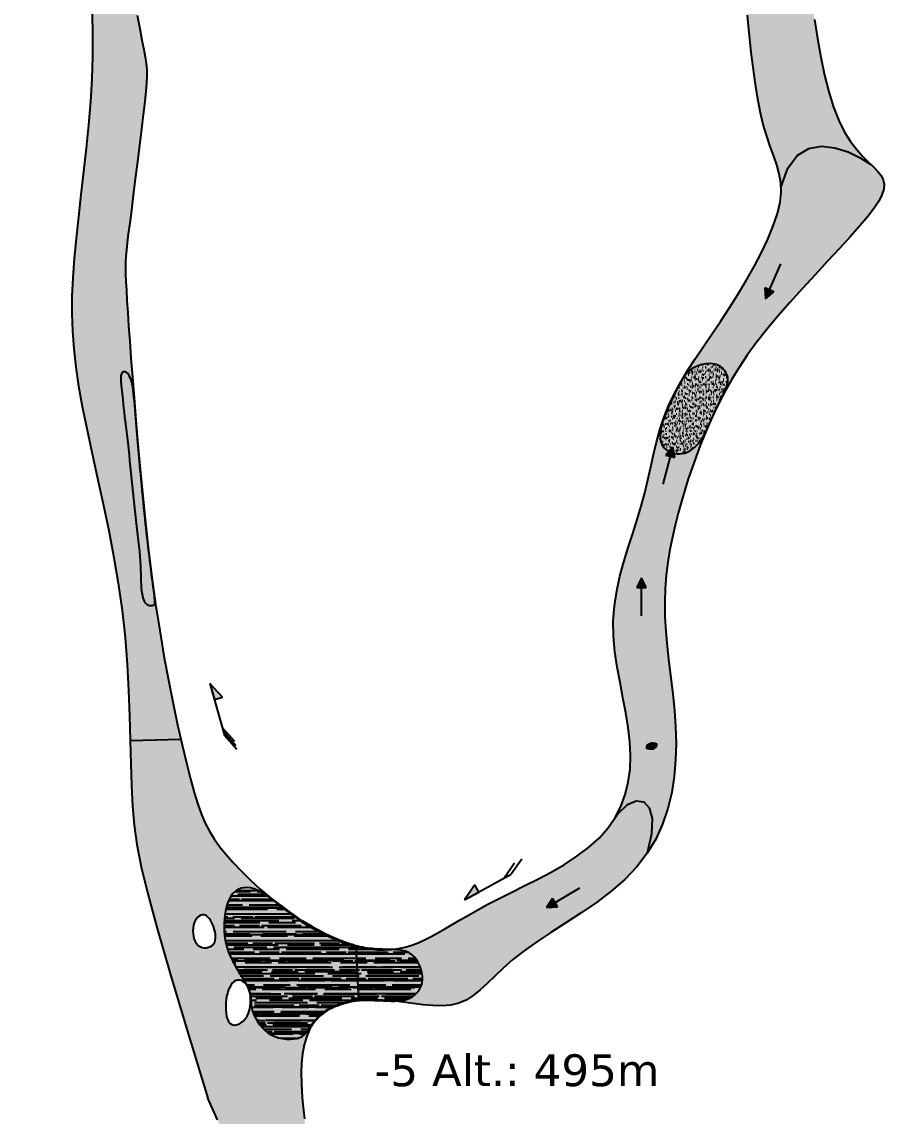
# Model space of a CAD drawing. Header units: metres. Extents: x -231 to 574, y -201 to 398.
# Drawn here: x 487.16 to 519.66, y 219.38 to 260.62 of the extents above; entities that cross this region are included whole.
import ezdxf

# ---------------------------------------------------------------- set-up
doc = ezdxf.new("R2010")
doc.units = ezdxf.units.M
doc.header["$MEASUREMENT"] = 0
for name, color, linetype in [('Blocs - Actifs', 170, 'Continuous'), ('Blocs - Argiles', 32, 'Continuous'), ("Blocs - Courant d'air", 204, 'Continuous'), ('Blocs - Pentes', 36, 'Continuous'), ('Blocs - Sables', 42, 'Continuous'), ('Topo Dessin - Actifs', 170, 'Continuous'), ('Topo Dessin - Entrées', 224, 'Continuous'), ('Topo Dessin - Fond', 254, 'Continuous'), ('Topo Dessin - Galeries', 10, 'Continuous'), ('Topo Dessin - Puits', 36, 'Continuous'), ('Topo Dessin - Spéléothèmes', 26, 'Continuous')]:
    doc.layers.add(name, color=color, linetype=linetype)
doc.linetypes.add('RESSAUT_1-', pattern='A,0.5,[137,SpeleoPuits.shx,S=1,R=0,X=0,Y=0],0.5', length=1)

# ---------------------------------------------------------------- blocks, each defined once
blk = doc.blocks.new('Pente 000')
at = {"layer": 'Blocs - Pentes'}
h = blk.add_hatch(color=256, dxfattribs=at)
h.dxf.hatch_style = 1
h.paths.add_polyline_path([(1.25, -0.6), (2.44, -0.01), (1.25, 0.59)])
for p, q in [((1.25, -0.01), (1.25, 0.59)), ((1.25, 0.59), (1.25, -0.6)), ((2.44, -0.01), (1.25, 0.59)), ((-2.28, -0.01), (1.25, -0.01)), ((1.25, -0.6), (2.44, -0.01))]:
    blk.add_line(p, q, dxfattribs=at)
blk = doc.blocks.new('block 516')
at = {"layer": 'Topo Dessin - Spéléothèmes'}
h = blk.add_hatch(color=255, dxfattribs=at)
h.dxf.hatch_style = 2
edge = h.paths.add_edge_path()
edge.add_spline(control_points=[(8, 26.8), (0, 26.8), (-10.7, 21.4), (-18.7, 18.7), (-26.7, 16.1), (-34.8, 13.4), (-37.4, 2.7), (-40.1, -8), (-42.8, -18.7), (-42.8, -18.7), (-42.8, -18.7), (-40.1, -24.1), (-32.1, -26.7), (-24.1, -29.4), (-8, -29.4), (-8, -29.4), (-8, -29.4), (13.4, -29.4), (13.4, -29.4), (13.4, -29.4), (32.1, -16), (32.1, -16), (32.1, -16), (37.4, -10.7), (40.1, -2.7), (42.8, 5.4), (45.5, 13.4), (45.5, 13.4), (45.5, 13.4), (40.1, 24.1), (29.4, 24.1), (18.7, 24.1), (8, 26.8), (8, 26.8)], knot_values=[0, 0, 0, 0, 1, 1, 1, 2, 2, 2, 3, 3, 3, 4, 4, 4, 5, 5, 5, 6, 6, 6, 7, 7, 7, 8, 8, 8, 9, 9, 9, 10, 10, 10, 11, 11, 11, 11], degree=3, periodic=0)
at = {"layer": 'Topo Dessin - Spéléothèmes', "lineweight": 5}
for points in [[(-37.4, 2.7), (0, 0), (24.1, 16.1), (45.5, 13.4)], [(0, 0), (13.4, -29.4)]]:
    blk.add_lwpolyline(points, dxfattribs=at)
at = {"layer": 'Topo Dessin - Spéléothèmes', "lineweight": 9}
blk.add_open_spline([(8, 26.8), (0, 26.8), (-10.7, 21.4), (-18.7, 18.7), (-26.7, 16.1), (-34.8, 13.4), (-37.4, 2.7), (-40.1, -8), (-42.8, -18.7), (-42.8, -18.7), (-42.8, -18.7), (-40.1, -24.1), (-32.1, -26.7), (-24.1, -29.4), (-8, -29.4), (-8, -29.4), (-8, -29.4), (13.4, -29.4), (13.4, -29.4), (13.4, -29.4), (32.1, -16), (32.1, -16), (32.1, -16), (37.4, -10.7), (40.1, -2.7), (42.8, 5.4), (45.5, 13.4), (45.5, 13.4), (45.5, 13.4), (40.1, 24.1), (29.4, 24.1), (18.7, 24.1), (8, 26.8), (8, 26.8)], degree=3, knots=[0, 0, 0, 0, 1, 1, 1, 2, 2, 2, 3, 3, 3, 4, 4, 4, 5, 5, 5, 6, 6, 6, 7, 7, 7, 8, 8, 8, 9, 9, 9, 10, 10, 10, 11, 11, 11, 11], dxfattribs=at)
blk = doc.blocks.new('CA 002')
at = {"layer": "Blocs - Courant d'air"}
h = blk.add_hatch(color=256, dxfattribs=at)
h.dxf.hatch_style = 1
h.paths.add_polyline_path([(1, 0.5), (0, 0), (1, 0)])
for p, q in [((1, 0.5), (0, 0)), ((0, 0), (3.25, 0)), ((0, 0), (1, 0)), ((1, 0), (1, 0.5)), ((3.75, 0.5), (2.75, 0)), ((4.25, 0.5), (3.25, 0))]:
    blk.add_line(p, q, dxfattribs=at)
blk = doc.blocks.new('CA 003')
at = {"layer": "Blocs - Courant d'air"}
h = blk.add_hatch(color=256, dxfattribs=at)
h.dxf.hatch_style = 1
h.paths.add_polyline_path([(1, 0.5), (0, 0), (1, 0)])
for p, q in [((1, 0.5), (0, 0)), ((0, 0), (3.25, 0)), ((0, 0), (1, 0)), ((1, 0), (1, 0.5)), ((3.75, 0.5), (2.75, 0)), ((3, 0), (4, 0.5)), ((4.25, 0.5), (3.25, 0))]:
    blk.add_line(p, q, dxfattribs=at)

msp = doc.modelspace()

# ---------------------------------------------------------------- hatches: boundary and pattern name
at = {"layer": 'Blocs - Argiles'}
h = msp.add_hatch(dxfattribs=at)
h.set_pattern_fill('AR-RROOF', color=256, scale=0.25)
h.paths.add_polyline_path([(499.748, 225.784), (499.58, 225.827), (499.23, 225.941), (498.868, 226.085), (498.495, 226.26), (498.112, 226.467), (497.72, 226.707), (497.323, 226.981), (496.924, 227.282), (496.531, 227.603), (496.496, 227.634), (496.493, 227.636), (496.338, 227.736), (496.189, 227.823), (496.045, 227.894), (495.909, 227.945), (495.78, 227.977), (495.659, 227.992), (495.546, 227.989), (495.441, 227.97), (495.344, 227.936), (495.256, 227.888), (495.177, 227.828), (495.106, 227.754), (495.044, 227.67), (494.989, 227.574), (494.942, 227.469), (494.901, 227.354), (494.868, 227.23), (494.84, 227.099), (494.817, 226.959), (494.8, 226.813), (494.789, 226.661), (494.784, 226.505), (494.788, 226.344), (494.801, 226.181), (494.823, 226.015), (494.857, 225.848), (494.903, 225.682), (494.961, 225.516), (495.029, 225.352), (495.104, 225.192), (495.183, 225.037), (495.264, 224.889), (495.344, 224.749), (495.419, 224.618), (495.487, 224.498), (495.519, 224.438), (495.565, 224.401), (495.625, 224.333), (495.677, 224.248), (495.721, 224.149), (495.753, 224.035), (495.775, 223.911), (495.785, 223.78), (495.783, 223.645), (495.775, 223.577), (495.784, 223.528), (495.802, 223.45), (495.829, 223.365), (495.865, 223.271), (495.912, 223.167), (495.97, 223.057), (496.04, 222.943), (496.122, 222.829), (496.215, 222.719), (496.319, 222.615), (496.434, 222.522), (496.56, 222.442), (496.697, 222.379), (496.841, 222.332), (496.988, 222.3), (497.135, 222.283), (497.277, 222.279), (497.411, 222.289), (497.534, 222.31), (497.64, 222.343), (497.728, 222.386), (497.8, 222.439), (497.861, 222.501), (497.916, 222.57), (497.967, 222.647), (498.019, 222.73), (498.077, 222.819), (498.145, 222.912), (498.226, 223.009), (498.32, 223.108), (498.428, 223.206), (498.548, 223.302), (498.68, 223.392), (498.825, 223.475), (498.98, 223.548), (499.147, 223.61), (499.325, 223.658), (499.51, 223.694), (499.7, 223.719), (499.851, 223.732)])
h.paths.add_polyline_path([(502.261, 224.653), (502.244, 224.775), (502.216, 224.896), (502.177, 225.013), (502.13, 225.123), (502.076, 225.224), (502.017, 225.313), (501.953, 225.388), (501.888, 225.45), (501.82, 225.5), (501.752, 225.54), (501.684, 225.571), (501.617, 225.594), (501.552, 225.612), (501.491, 225.625), (501.433, 225.635), (501.378, 225.643), (501.324, 225.649), (501.269, 225.652), (501.212, 225.655), (501.152, 225.657), (501.121, 225.658), (501.101, 225.655), (500.829, 225.64), (500.542, 225.649), (500.238, 225.682), (499.917, 225.741), (499.748, 225.784), (499.851, 223.732), (499.893, 223.735), (499.968, 223.738), (499.992, 223.741), (500.369, 223.76), (500.755, 223.752), (501.144, 223.721), (501.19, 223.715), (501.218, 223.715), (501.343, 223.719), (501.461, 223.73), (501.573, 223.751), (501.68, 223.782), (501.783, 223.825), (501.88, 223.879), (501.969, 223.945), (502.05, 224.021), (502.12, 224.107), (502.178, 224.202), (502.222, 224.305), (502.251, 224.415), (502.263, 224.532)])
at = {"layer": 'Blocs - Sables'}
h = msp.add_hatch(dxfattribs=at)
h.set_pattern_fill('AR-SAND', color=256, scale=0.1)
h.set_pattern_definition([(37.5, (0, 0), (-0.006299336, 0.192682377), [0, -0.152, 0, -0.17, 0, -0.1625]), (7.5, (0, 0), (0.17697767, 0.28221461), [0, -0.082, 0, -0.137, 0, -0.0525]), (327.5, (-0.123, 0), (0.311414186, 0.000565905), [0, -0.05, 0, -0.18, 0, -0.235]), (317.5, (-0.123, 0), (0.30061266, 0.08776756), [0, -0.025, 0, -0.118, 0, -0.135])])
h.paths.add_polyline_path([(513.757, 247.267), (513.734, 247.335), (513.701, 247.401), (513.66, 247.465), (513.611, 247.525), (513.555, 247.579), (513.492, 247.628), (513.425, 247.669), (513.353, 247.701), (513.277, 247.723), (513.199, 247.736), (513.119, 247.741), (513.038, 247.739), (512.958, 247.731), (512.879, 247.718), (512.802, 247.702), (512.729, 247.682), (512.66, 247.66), (512.595, 247.637), (512.535, 247.611), (512.477, 247.583), (512.424, 247.552), (512.373, 247.518), (512.326, 247.482), (512.281, 247.442), (512.239, 247.398), (512.199, 247.352), (512.161, 247.303), (512.125, 247.252), (512.09, 247.199), (512.056, 247.145), (512.024, 247.09), (511.992, 247.035), (511.96, 246.979), (511.929, 246.923), (511.897, 246.865), (511.864, 246.804), (511.831, 246.74), (511.796, 246.671), (511.76, 246.597), (511.722, 246.517), (511.682, 246.43), (511.64, 246.338), (511.598, 246.243), (511.555, 246.145), (511.551, 246.136, -0.036051), (511.554, 246.107, -0.240869), (511.471, 245.945), (511.435, 245.859), (511.4, 245.772), (511.369, 245.691), (511.341, 245.616), (511.316, 245.545), (511.295, 245.477), (511.276, 245.41), (511.26, 245.345), (511.247, 245.278), (511.235, 245.209), (511.227, 245.138), (511.221, 245.063), (511.22, 244.988), (511.225, 244.912), (511.237, 244.837), (511.257, 244.763), (511.286, 244.692), (511.327, 244.625), (511.379, 244.562), (511.441, 244.505), (511.513, 244.454), (511.556, 244.431), (511.697, 244.593), (511.748, 244.358), (511.767, 244.353), (511.861, 244.339), (511.956, 244.338), (512.052, 244.349), (512.147, 244.372), (512.242, 244.407), (512.335, 244.454), (512.425, 244.512), (512.512, 244.58), (512.595, 244.658), (512.674, 244.746), (512.747, 244.843), (512.815, 244.947), (512.879, 245.056), (512.939, 245.168), (512.97, 245.232), (513.074, 245.474), (513.261, 245.887), (513.463, 246.304), (513.548, 246.466), (513.571, 246.513), (513.598, 246.571), (513.625, 246.628), (513.652, 246.686), (513.677, 246.746), (513.702, 246.807), (513.725, 246.869), (513.745, 246.934), (513.76, 246.999), (513.771, 247.065), (513.774, 247.132), (513.77, 247.199)])
at = {"layer": 'Topo Dessin - Actifs'}
h = msp.add_hatch(color=256, dxfattribs=at)
h.dxf.hatch_style = 1
h.paths.add_polyline_path([(491.936, 240.714), (491.821, 241.74), (491.716, 242.754), (491.621, 243.745), (491.536, 244.7), (491.459, 245.607), (491.401, 246.321), (491.387, 246.469), (491.373, 246.611), (491.356, 246.744), (491.338, 246.868), (491.317, 246.98), (491.293, 247.079), (491.266, 247.164), (491.237, 247.236), (491.206, 247.295), (491.173, 247.342), (491.14, 247.378), (491.107, 247.404), (491.075, 247.422), (491.045, 247.431), (491.017, 247.433), (490.991, 247.429), (490.968, 247.418), (490.948, 247.402), (490.93, 247.381), (490.916, 247.355), (490.904, 247.324), (490.895, 247.29), (490.89, 247.252), (490.887, 247.209), (490.887, 247.162), (490.889, 247.108), (490.894, 247.048), (490.9, 246.979), (490.908, 246.901), (490.917, 246.814), (490.928, 246.716), (490.94, 246.607), (490.952, 246.487), (490.966, 246.358), (490.982, 246.218), (490.998, 246.067), (491.016, 245.907), (491.036, 245.736), (491.057, 245.556), (491.079, 245.366), (491.102, 245.168), (491.126, 244.963), (491.151, 244.75), (491.175, 244.532), (491.2, 244.308), (491.224, 244.079), (491.248, 243.846), (491.271, 243.611), (491.294, 243.373), (491.317, 243.134), (491.341, 242.895), (491.365, 242.656), (491.39, 242.418), (491.415, 242.182), (491.442, 241.949), (491.47, 241.72), (491.497, 241.496), (491.523, 241.277), (491.548, 241.064), (491.571, 240.858), (491.591, 240.66), (491.607, 240.47), (491.619, 240.289), (491.628, 240.118), (491.635, 239.956), (491.64, 239.803), (491.645, 239.66), (491.65, 239.525), (491.655, 239.401), (491.663, 239.285), (491.674, 239.179), (491.688, 239.083), (491.704, 238.995), (491.724, 238.918), (491.746, 238.849), (491.771, 238.791), (491.8, 238.742), (491.831, 238.702), (491.865, 238.672), (491.901, 238.65), (491.939, 238.636), (491.976, 238.628), (492.012, 238.624), (492.047, 238.625), (492.078, 238.628), (492.106, 238.632), (492.129, 238.637), (492.147, 238.644), (492.161, 238.655), (492.171, 238.672), (492.176, 238.697), (492.178, 238.731), (492.177, 238.777), (492.173, 238.835), (492.165, 238.909), (492.156, 238.995), (492.144, 239.094), (492.13, 239.201), (492.117, 239.301), (492.064, 239.688)])
at = {"layer": 'Topo Dessin - Fond'}
h = msp.add_hatch(color=256, dxfattribs=at)
h.dxf.hatch_style = 1
h.paths.add_polyline_path([(491.67, 256.58), (491.736, 257.136), (491.791, 257.618), (491.832, 258.009), (491.859, 258.325), (491.871, 258.589), (491.867, 258.824), (491.847, 259.053), (491.811, 259.3), (491.758, 259.586), (491.689, 259.936), (491.603, 260.366), (491.505, 260.868), (491.4, 261.427), (491.294, 262.028), (491.192, 262.657), (491.099, 263.298), (491.021, 263.936), (490.962, 264.558), (490.927, 265.153), (490.91, 265.727), (490.907, 266.292), (490.911, 266.86), (490.916, 267.441), (490.916, 268.049), (490.905, 268.693), (490.877, 269.386), (490.827, 270.134), (490.76, 270.93), (490.678, 271.76), (490.589, 272.612), (490.495, 273.473), (490.403, 274.331), (490.316, 275.173), (490.24, 275.986), (490.179, 276.759), (490.133, 277.493), (490.102, 278.186), (490.084, 278.84), (490.08, 279.457), (490.088, 280.036), (490.108, 280.578), (490.14, 281.084), (490.186, 281.558), (490.258, 282.01), (490.372, 282.454), (490.545, 282.903), (490.792, 283.37), (491.128, 283.869), (491.57, 284.412), (491.871, 284.734), (490.704, 284.734), (491.202, 285.598), (491.129, 285.702), (491.031, 285.846), (490.93, 286), (490.827, 286.159), (490.723, 286.323), (490.618, 286.491), (490.512, 286.66), (490.401, 286.839), (490.283, 287.036), (490.154, 287.26), (490.009, 287.518), (489.846, 287.82), (489.659, 288.174), (489.447, 288.589), (488.351, 287.278), (487.647, 286.118), (487.273, 285.087), (487.162, 284.169), (487.251, 283.343), (487.476, 282.59), (487.773, 281.892), (488.077, 281.229), (488.336, 280.584), (488.545, 279.947), (488.711, 279.31), (488.841, 278.667), (488.943, 278.008), (489.022, 277.326), (489.087, 276.613), (489.144, 275.862), (489.198, 275.068), (489.251, 274.241), (489.301, 273.394), (489.347, 272.54), (489.39, 271.693), (489.427, 270.866), (489.459, 270.071), (489.484, 269.324), (489.501, 268.632), (489.514, 267.987), (489.524, 267.379), (489.533, 266.794), (489.543, 266.222), (489.558, 265.65), (489.578, 265.066), (489.607, 264.459), (489.645, 263.818), (489.689, 263.144), (489.734, 262.437), (489.775, 261.7), (489.807, 260.934), (489.825, 260.141), (489.824, 259.322), (489.8, 258.479), (489.75, 257.615), (489.677, 256.737), (489.588, 255.856), (489.49, 254.979), (489.389, 254.115), (489.29, 253.275), (489.202, 252.466), (489.129, 251.697), (489.077, 250.975), (489.048, 250.288), (489.044, 249.622), (489.066, 248.964), (489.115, 248.299), (489.192, 247.612), (489.299, 246.891), (489.437, 246.121), (489.605, 245.29), (489.797, 244.405), (490.003, 243.474), (490.215, 242.506), (490.423, 241.51), (490.62, 240.494), (490.795, 239.467), (490.94, 238.437), (491.05, 237.414), (491.127, 236.405), (491.181, 235.418), (491.217, 234.46), (491.243, 233.538), (493.15, 233.592), (493.031, 234.121), (492.859, 234.936), (492.687, 235.807), (492.518, 236.725), (492.356, 237.683), (492.204, 238.674), (492.064, 239.688), (491.936, 240.714), (491.821, 241.74), (491.716, 242.754), (491.621, 243.745), (491.536, 244.7), (491.459, 245.607), (491.39, 246.456), (491.329, 247.234), (491.274, 247.944), (491.227, 248.585), (491.186, 249.161), (491.151, 249.672), (491.123, 250.121), (491.101, 250.509), (491.084, 250.838), (491.074, 251.114), (491.07, 251.351), (491.073, 251.569), (491.084, 251.786), (491.104, 252.023), (491.134, 252.297), (491.174, 252.629), (491.226, 253.036), (491.289, 253.53), (491.361, 254.096), (491.438, 254.707), (491.517, 255.341), (491.596, 255.973)])
h.paths.add_polyline_path([(506.573, 225.949), (507.104, 226.297), (507.667, 226.658), (508.245, 227.035), (508.819, 227.432), (509.373, 227.852), (509.888, 228.299), (510.347, 228.776), (510.736, 229.285), (511.056, 229.823), (511.313, 230.387), (511.511, 230.971), (511.656, 231.571), (511.752, 232.184), (511.805, 232.804), (511.82, 233.427), (511.802, 234.05), (511.759, 234.67), (511.698, 235.284), (511.628, 235.892), (511.554, 236.489), (511.487, 237.075), (511.432, 237.647), (511.399, 238.202), (511.392, 238.74), (511.411, 239.261), (511.453, 239.766), (511.514, 240.257), (511.593, 240.735), (511.687, 241.201), (511.792, 241.656), (511.905, 242.102), (512.025, 242.54), (512.151, 242.971), (512.284, 243.397), (512.425, 243.817), (512.574, 244.234), (512.731, 244.649), (512.897, 245.061), (513.074, 245.474), (513.261, 245.887), (513.463, 246.304), (513.683, 246.726), (513.928, 247.157), (514.2, 247.598), (514.505, 248.054), (514.846, 248.525), (515.229, 249.016), (515.653, 249.525), (516.11, 250.047), (516.585, 250.573), (517.064, 251.092), (517.534, 251.597), (517.98, 252.077), (518.39, 252.524), (518.75, 252.929), (519.049, 253.285), (519.285, 253.595), (519.463, 253.866), (519.584, 254.103), (519.65, 254.313), (519.664, 254.501), (519.629, 254.673), (519.547, 254.836), (519.421, 254.995), (519.258, 255.161), (519.067, 255.344), (518.855, 255.556), (518.63, 255.807), (518.4, 256.107), (518.174, 256.467), (517.959, 256.899), (517.761, 257.408), (517.582, 257.985), (517.421, 258.617), (517.277, 259.29), (517.149, 259.991), (517.037, 260.705), (516.94, 261.419), (516.857, 262.121), (516.787, 262.797), (516.731, 263.448), (516.688, 264.074), (516.658, 264.675), (516.641, 265.253), (516.636, 265.808), (516.644, 266.342), (516.665, 266.856), (516.697, 267.348), (516.739, 267.818), (516.788, 268.263), (516.841, 268.68), (516.896, 269.066), (516.949, 269.419), (516.998, 269.736), (517.04, 270.014), (517.071, 270.258), (517.08, 270.506), (517.055, 270.804), (516.983, 271.198), (516.852, 271.733), (516.649, 272.455), (516.363, 273.41), (516.172, 274.064), (514.814, 274.064), (515.081, 274.527), (515.034, 274.527), (514.915, 274.531), (514.788, 274.538), (514.651, 274.548), (514.504, 274.56), (514.346, 274.575), (514.179, 274.592), (514.006, 274.611), (513.829, 274.632), (513.651, 274.656), (513.475, 274.681), (513.303, 274.709), (513.138, 274.738), (512.982, 274.769), (512.833, 274.802), (512.689, 274.837), (512.549, 274.875), (512.409, 274.916), (512.268, 274.96), (512.124, 275.008), (511.975, 275.059), (511.819, 275.115), (511.656, 275.177), (511.489, 275.246), (511.317, 275.324), (511.143, 275.412), (510.967, 275.512), (510.792, 275.626), (510.617, 275.754), (511.155, 273.862), (511.634, 272.279), (512.059, 270.963), (512.433, 269.87), (512.76, 268.957), (513.044, 268.181), (513.288, 267.499), (513.497, 266.868), (513.674, 266.253), (513.823, 265.653), (513.946, 265.076), (514.047, 264.529), (514.128, 264.021), (514.193, 263.559), (514.245, 263.151), (514.287, 262.804), (514.321, 262.521), (514.35, 262.289), (514.375, 262.088), (514.398, 261.898), (514.422, 261.701), (514.447, 261.478), (514.475, 261.209), (514.509, 260.876), (514.549, 260.465), (514.598, 259.988), (514.655, 259.464), (514.723, 258.911), (514.801, 258.345), (514.891, 257.785), (514.994, 257.249), (515.11, 256.756), (515.24, 256.316), (515.374, 255.924), (515.504, 255.565), (515.619, 255.227), (515.71, 254.897), (515.768, 254.561), (515.781, 254.207), (515.742, 253.821), (515.642, 253.393), (515.487, 252.929), (515.285, 252.437), (515.042, 251.924), (514.767, 251.398), (514.467, 250.868), (514.15, 250.342), (513.824, 249.827), (513.495, 249.33), (513.169, 248.85), (512.85, 248.383), (512.544, 247.927), (512.255, 247.479), (511.987, 247.035), (511.746, 246.592), (511.537, 246.148), (511.361, 245.699), (511.213, 245.245), (511.087, 244.785), (510.974, 244.319), (510.867, 243.845), (510.76, 243.363), (510.643, 242.872), (510.511, 242.372), (510.357, 241.862), (510.19, 241.342), (510.02, 240.813), (509.855, 240.275), (509.706, 239.729), (509.584, 239.174), (509.496, 238.611), (509.455, 238.041), (509.465, 237.464), (509.519, 236.883), (509.604, 236.301), (509.709, 235.721), (509.821, 235.146), (509.928, 234.579), (510.019, 234.023), (510.082, 233.482), (510.106, 232.958), (510.086, 232.452), (510.021, 231.965), (509.908, 231.499), (509.743, 231.053), (509.525, 230.63), (509.251, 230.23), (508.919, 229.854), (508.527, 229.502), (508.087, 229.174), (507.611, 228.867), (507.113, 228.579), (506.605, 228.309), (506.1, 228.054), (505.611, 227.813), (505.152, 227.584), (504.732, 227.365), (504.349, 227.157), (503.999, 226.959), (503.678, 226.773), (503.381, 226.599), (503.103, 226.436), (502.84, 226.286), (502.589, 226.149), (502.343, 226.025), (502.1, 225.916), (501.858, 225.823), (501.613, 225.748), (501.361, 225.691), (501.101, 225.655), (500.829, 225.64), (500.542, 225.649), (500.238, 225.682), (499.917, 225.741), (499.748, 225.784), (499.852, 223.723), (499.992, 223.741), (500.369, 223.76), (500.755, 223.752), (501.144, 223.721), (501.532, 223.674), (501.916, 223.623), (502.291, 223.576), (502.654, 223.544), (503.001, 223.536), (503.328, 223.562), (503.632, 223.632), (503.911, 223.754), (504.174, 223.923), (504.434, 224.135), (504.702, 224.382), (504.99, 224.659), (505.31, 224.96), (505.673, 225.279), (506.092, 225.611)])
h = msp.add_hatch(color=256, dxfattribs=at)
h.dxf.hatch_style = 1
h.paths.add_polyline_path([(497.74, 219.937), (497.713, 220.282), (497.696, 220.64), (497.691, 221.004), (497.705, 221.369), (497.74, 221.726), (497.803, 222.07), (497.897, 222.393), (498.028, 222.689), (498.2, 222.951), (498.415, 223.173), (498.671, 223.357), (498.962, 223.503), (499.283, 223.615), (499.628, 223.693), (499.852, 223.723), (499.748, 225.784), (499.58, 225.827), (499.23, 225.941), (498.868, 226.085), (498.495, 226.26), (498.112, 226.467), (497.72, 226.707), (497.323, 226.981), (496.924, 227.282), (496.531, 227.603), (496.149, 227.937), (495.784, 228.276), (495.442, 228.614), (495.128, 228.942), (494.85, 229.254), (494.611, 229.546), (494.406, 229.827), (494.228, 230.113), (494.071, 230.417), (493.928, 230.753), (493.792, 231.135), (493.657, 231.577), (493.515, 232.092), (493.362, 232.692), (493.2, 233.371), (493.15, 233.592), (491.243, 233.538), (491.266, 232.66), (491.294, 231.834), (491.333, 231.067), (491.393, 230.351), (491.494, 229.617), (491.657, 228.779), (491.904, 227.752), (492.258, 226.452), (492.739, 224.792), (493.37, 222.689), (494.174, 220.057), (494.542, 219.234), (495.633, 216.726), (495.721, 216.518), (496.274, 215.115), (496.694, 213.906), (496.994, 212.852), (497.187, 211.917), (497.284, 211.062), (497.297, 210.25), (497.24, 209.449), (497.133, 208.652), (496.998, 207.859), (496.858, 207.069), (496.734, 206.281), (496.648, 205.495), (496.624, 204.71), (496.682, 203.925), (496.838, 203.141), (497.08, 202.36), (497.388, 201.586), (497.744, 200.822), (498.129, 200.07), (498.523, 199.336), (498.908, 198.621), (499.263, 197.929), (499.576, 197.263), (499.849, 196.618), (500.092, 195.99), (500.313, 195.373), (500.52, 194.763), (500.723, 194.153), (500.93, 193.54), (501.15, 192.918), (501.387, 192.285), (501.639, 191.65), (501.897, 191.025), (502.154, 190.421), (502.402, 189.851), (502.634, 189.327), (502.842, 188.86), (503.019, 188.462), (503.16, 188.141), (503.267, 187.892), (503.346, 187.704), (503.402, 187.566), (503.44, 187.47), (503.465, 187.405), (503.862, 187.52), (503.847, 187.571), (503.791, 187.729), (503.713, 187.937), (503.607, 188.202), (503.473, 188.534), (503.307, 188.937), (503.115, 189.404), (502.907, 189.924), (502.688, 190.486), (502.468, 191.08), (502.254, 191.695), (502.053, 192.32), (501.874, 192.944), (501.72, 193.559), (501.584, 194.167), (501.455, 194.772), (501.321, 195.379), (501.171, 195.992), (500.994, 196.616), (500.779, 197.255), (500.514, 197.914), (500.193, 198.595), (499.834, 199.298), (499.46, 200.019), (499.092, 200.755), (498.754, 201.504), (498.468, 202.262), (498.256, 203.026), (498.142, 203.794), (498.139, 204.563), (498.231, 205.33), (498.391, 206.093), (498.594, 206.85), (498.814, 207.599), (499.026, 208.337), (499.203, 209.063), (499.32, 209.774), (499.359, 210.467), (499.326, 211.141), (499.237, 211.793), (499.107, 212.421), (498.95, 213.021), (498.782, 213.592), (498.616, 214.132), (498.467, 214.637), (498.347, 215.107), (498.255, 215.544), (498.185, 215.953), (498.133, 216.336), (498.094, 216.699), (498.063, 217.044), (498.036, 217.376), (498.007, 217.699), (497.973, 218.016), (497.934, 218.33), (497.893, 218.643), (497.851, 218.958), (497.811, 219.277), (497.773, 219.602)])
h.paths.add_polyline_path([(495.245, 222.819), (495.16, 222.813), (495.082, 222.83), (495.013, 222.872), (494.956, 222.939), (494.912, 223.028), (494.879, 223.135), (494.858, 223.255), (494.846, 223.385), (494.844, 223.521), (494.851, 223.657), (494.867, 223.791), (494.89, 223.919), (494.92, 224.038), (494.956, 224.148), (494.999, 224.245), (495.048, 224.33), (495.102, 224.401), (495.161, 224.455), (495.224, 224.492), (495.292, 224.509), (495.361, 224.509), (495.431, 224.49), (495.5, 224.454), (495.565, 224.401), (495.625, 224.333), (495.677, 224.248), (495.721, 224.149), (495.753, 224.035), (495.775, 223.911), (495.785, 223.78), (495.783, 223.645), (495.768, 223.511), (495.741, 223.379), (495.701, 223.255), (495.648, 223.142), (495.581, 223.043), (495.504, 222.96), (495.42, 222.893), (495.333, 222.846)], flags=16)
h.paths.add_polyline_path([(494.198, 225.742), (494.118, 225.726), (494.036, 225.723), (493.954, 225.737), (493.877, 225.766), (493.807, 225.814), (493.747, 225.879), (493.698, 225.96), (493.66, 226.052), (493.633, 226.153), (493.617, 226.259), (493.611, 226.366), (493.617, 226.471), (493.633, 226.57), (493.66, 226.661), (493.697, 226.743), (493.741, 226.813), (493.791, 226.872), (493.845, 226.918), (493.902, 226.95), (493.961, 226.967), (494.018, 226.969), (494.074, 226.954), (494.127, 226.925), (494.177, 226.882), (494.225, 226.827), (494.27, 226.762), (494.311, 226.689), (494.349, 226.61), (494.383, 226.525), (494.413, 226.437), (494.438, 226.347), (494.456, 226.257), (494.465, 226.169), (494.465, 226.085), (494.454, 226.005), (494.43, 225.933), (494.391, 225.869), (494.338, 225.815), (494.273, 225.772)], flags=16)

# ---------------------------------------------------------------- linework, layer by layer
at = {"layer": 'Blocs - Argiles'}
msp.add_lwpolyline([(500.272, 225.702), (500.178, 225.713), (500.087, 225.727), (499.996, 225.744), (499.904, 225.763), (499.811, 225.785), (499.715, 225.811), (499.615, 225.841), (499.509, 225.875), (499.397, 225.913), (499.279, 225.956), (499.155, 226.003), (499.027, 226.055), (498.895, 226.112), (498.759, 226.173), (498.621, 226.238), (498.48, 226.308), (498.338, 226.382), (498.195, 226.461), (498.05, 226.545), (497.903, 226.635), (497.754, 226.729), (497.603, 226.83), (497.449, 226.936), (497.292, 227.048), (497.133, 227.166), (496.972, 227.287), (496.811, 227.408), (496.651, 227.525), (496.493, 227.636), (496.338, 227.736), (496.189, 227.823), (496.045, 227.894), (495.909, 227.945), (495.78, 227.977), (495.659, 227.992), (495.546, 227.989), (495.441, 227.97), (495.344, 227.936), (495.256, 227.888), (495.177, 227.828), (495.106, 227.754), (495.044, 227.67), (494.989, 227.574), (494.942, 227.469), (494.901, 227.354), (494.868, 227.23), (494.84, 227.099), (494.817, 226.959), (494.8, 226.813), (494.789, 226.662), (494.785, 226.505), (494.789, 226.345), (494.802, 226.182), (494.826, 226.017), (494.861, 225.852), (494.908, 225.686), (494.968, 225.523), (495.039, 225.361), (495.117, 225.204), (495.2, 225.051), (495.285, 224.905), (495.368, 224.767), (495.447, 224.637), (495.52, 224.518), (495.582, 224.409), (495.636, 224.31), (495.68, 224.221), (495.717, 224.139), (495.745, 224.063), (495.767, 223.992), (495.783, 223.925), (495.793, 223.861), (495.798, 223.798), (495.8, 223.734), (495.801, 223.669), (495.804, 223.601), (495.811, 223.529), (495.824, 223.451), (495.844, 223.365), (495.876, 223.271), (495.919, 223.167), (495.975, 223.057), (496.043, 222.943), (496.123, 222.829), (496.215, 222.719), (496.319, 222.615), (496.434, 222.522), (496.56, 222.442), (496.697, 222.379), (496.841, 222.332), (496.988, 222.3), (497.135, 222.283), (497.277, 222.279), (497.411, 222.289), (497.534, 222.31), (497.64, 222.343), (497.728, 222.386), (497.8, 222.439), (497.861, 222.501), (497.916, 222.57), (497.967, 222.647), (498.019, 222.73), (498.077, 222.819), (498.145, 222.912), (498.226, 223.009), (498.32, 223.108), (498.428, 223.206), (498.548, 223.302), (498.68, 223.392), (498.825, 223.475), (498.98, 223.548), (499.147, 223.61), (499.325, 223.658), (499.51, 223.694), (499.7, 223.719), (499.893, 223.735), (500.085, 223.743), (500.273, 223.745), (500.456, 223.742), (500.63, 223.736), (500.792, 223.729), (500.944, 223.722), (501.086, 223.716), (501.218, 223.715), (501.343, 223.719), (501.461, 223.73), (501.573, 223.751), (501.68, 223.782), (501.783, 223.825), (501.88, 223.879), (501.969, 223.945), (502.05, 224.021), (502.12, 224.107), (502.178, 224.202), (502.222, 224.305), (502.251, 224.415), (502.263, 224.532), (502.261, 224.653), (502.244, 224.775), (502.216, 224.896), (502.177, 225.013), (502.13, 225.123), (502.076, 225.224), (502.017, 225.313), (501.953, 225.388), (501.888, 225.45), (501.82, 225.5), (501.752, 225.54), (501.684, 225.571), (501.617, 225.594), (501.552, 225.612), (501.491, 225.625), (501.433, 225.635), (501.378, 225.643), (501.324, 225.649), (501.269, 225.652), (501.212, 225.655), (501.152, 225.657), (501.087, 225.658), (501.015, 225.66), (500.936, 225.661), (500.849, 225.664), (500.758, 225.667), (500.663, 225.671), (500.565, 225.677), (500.467, 225.684), (500.368, 225.692)], close=True, dxfattribs=at)
at = {"layer": 'Blocs - Sables'}
msp.add_lwpolyline([(511.992, 247.035), (511.96, 246.979), (511.929, 246.923), (511.897, 246.865), (511.864, 246.804), (511.831, 246.74), (511.796, 246.671), (511.76, 246.597), (511.722, 246.517), (511.682, 246.43), (511.64, 246.338), (511.598, 246.243), (511.555, 246.145), (511.514, 246.048), (511.473, 245.952), (511.435, 245.859), (511.4, 245.772), (511.369, 245.691), (511.341, 245.616), (511.316, 245.545), (511.295, 245.477), (511.276, 245.41), (511.26, 245.345), (511.247, 245.278), (511.235, 245.209), (511.227, 245.138), (511.221, 245.063), (511.22, 244.988), (511.225, 244.912), (511.237, 244.837), (511.257, 244.763), (511.286, 244.692), (511.327, 244.625), (511.379, 244.562), (511.441, 244.505), (511.513, 244.454), (511.592, 244.412), (511.677, 244.377), (511.767, 244.353), (511.861, 244.339), (511.956, 244.338), (512.052, 244.349), (512.147, 244.372), (512.242, 244.407), (512.335, 244.454), (512.425, 244.512), (512.512, 244.58), (512.595, 244.658), (512.674, 244.746), (512.747, 244.843), (512.815, 244.947), (512.879, 245.056), (512.939, 245.168), (512.995, 245.282), (513.047, 245.395), (513.097, 245.506), (513.144, 245.612), (513.188, 245.713), (513.231, 245.807), (513.272, 245.896), (513.31, 245.979), (513.348, 246.058), (513.383, 246.133), (513.417, 246.203), (513.45, 246.27), (513.482, 246.334), (513.512, 246.395), (513.542, 246.455), (513.571, 246.513), (513.598, 246.571), (513.625, 246.628), (513.652, 246.686), (513.677, 246.746), (513.702, 246.807), (513.725, 246.869), (513.745, 246.934), (513.76, 246.999), (513.771, 247.065), (513.774, 247.132), (513.77, 247.199), (513.757, 247.267), (513.734, 247.335), (513.701, 247.401), (513.66, 247.465), (513.611, 247.525), (513.555, 247.579), (513.492, 247.628), (513.425, 247.669), (513.353, 247.701), (513.277, 247.723), (513.199, 247.736), (513.119, 247.741), (513.038, 247.739), (512.958, 247.731), (512.879, 247.718), (512.802, 247.702), (512.729, 247.682), (512.66, 247.66), (512.595, 247.637), (512.535, 247.611), (512.477, 247.583), (512.424, 247.552), (512.373, 247.518), (512.326, 247.482), (512.281, 247.442), (512.239, 247.398), (512.199, 247.352), (512.161, 247.303), (512.125, 247.252), (512.09, 247.199), (512.056, 247.145), (512.024, 247.09)], close=True, dxfattribs=at)
at = {"layer": 'Topo Dessin - Actifs'}
msp.add_lwpolyline([(492.066, 239.69), (492.049, 239.817), (492.033, 239.945), (492.017, 240.073), (492.001, 240.201), (491.985, 240.329), (491.969, 240.457), (491.954, 240.585), (491.938, 240.714), (491.923, 240.842), (491.908, 240.973), (491.893, 241.107), (491.877, 241.247), (491.861, 241.395), (491.844, 241.552), (491.826, 241.721), (491.807, 241.903), (491.786, 242.099), (491.765, 242.307), (491.743, 242.522), (491.721, 242.741), (491.7, 242.959), (491.679, 243.172), (491.659, 243.377), (491.64, 243.57), (491.623, 243.747), (491.608, 243.911), (491.593, 244.064), (491.58, 244.208), (491.568, 244.348), (491.555, 244.485), (491.543, 244.622), (491.531, 244.763), (491.519, 244.908), (491.506, 245.059), (491.493, 245.213), (491.48, 245.371), (491.467, 245.53), (491.453, 245.691), (491.44, 245.851), (491.427, 246.01), (491.414, 246.167), (491.401, 246.321), (491.387, 246.469), (491.373, 246.611), (491.356, 246.744), (491.338, 246.868), (491.317, 246.98), (491.293, 247.079), (491.266, 247.164), (491.237, 247.236), (491.206, 247.295), (491.173, 247.342), (491.14, 247.378), (491.107, 247.404), (491.075, 247.422), (491.045, 247.431), (491.017, 247.433), (490.991, 247.429), (490.968, 247.418), (490.948, 247.402), (490.93, 247.381), (490.916, 247.355), (490.904, 247.324), (490.895, 247.29), (490.89, 247.252), (490.887, 247.209), (490.887, 247.162), (490.889, 247.108), (490.894, 247.048), (490.9, 246.979), (490.908, 246.901), (490.917, 246.814), (490.928, 246.716), (490.94, 246.607), (490.952, 246.487), (490.966, 246.358), (490.982, 246.218), (490.998, 246.067), (491.016, 245.907), (491.036, 245.736), (491.057, 245.556), (491.079, 245.366), (491.102, 245.168), (491.126, 244.963), (491.151, 244.75), (491.175, 244.532), (491.2, 244.308), (491.224, 244.079), (491.248, 243.846), (491.271, 243.611), (491.294, 243.373), (491.317, 243.134), (491.341, 242.895), (491.365, 242.656), (491.39, 242.418), (491.415, 242.182), (491.442, 241.949), (491.47, 241.72), (491.497, 241.496), (491.523, 241.277), (491.548, 241.064), (491.571, 240.858), (491.591, 240.66), (491.607, 240.47), (491.619, 240.289), (491.628, 240.118), (491.635, 239.956), (491.64, 239.803), (491.645, 239.66), (491.65, 239.525), (491.655, 239.401), (491.663, 239.285), (491.674, 239.179), (491.688, 239.083), (491.704, 238.995), (491.724, 238.918), (491.746, 238.849), (491.771, 238.791), (491.8, 238.742), (491.831, 238.702), (491.865, 238.672), (491.901, 238.65), (491.939, 238.636), (491.976, 238.628), (492.012, 238.624), (492.047, 238.625), (492.078, 238.628), (492.106, 238.632), (492.129, 238.637), (492.147, 238.644), (492.161, 238.655), (492.171, 238.672), (492.176, 238.697), (492.178, 238.731), (492.177, 238.777), (492.173, 238.835), (492.165, 238.909), (492.156, 238.995), (492.144, 239.094), (492.13, 239.201), (492.115, 239.316), (492.099, 239.438), (492.083, 239.563)], close=True, dxfattribs=at)
at = {"layer": 'Topo Dessin - Fond'}
for p, q in [((491.243, 233.538), (493.15, 233.592)), ((499.748, 225.784), (499.851, 223.734))]:
    msp.add_line(p, q, dxfattribs=at)
at = {"layer": 'Topo Dessin - Galeries'}
for points in [[(489.807, 260.934), (489.825, 260.141), (489.824, 259.322), (489.8, 258.479), (489.75, 257.615), (489.677, 256.737), (489.588, 255.856), (489.49, 254.979), (489.389, 254.115), (489.29, 253.275), (489.202, 252.466), (489.129, 251.697), (489.077, 250.975), (489.048, 250.288), (489.044, 249.622), (489.066, 248.964), (489.115, 248.299), (489.192, 247.612), (489.299, 246.891), (489.437, 246.121), (489.605, 245.29), (489.797, 244.405), (490.003, 243.474), (490.215, 242.506), (490.423, 241.51), (490.62, 240.494), (490.795, 239.467), (490.94, 238.437), (491.05, 237.414), (491.127, 236.405), (491.181, 235.418), (491.217, 234.46), (491.243, 233.538), (491.266, 232.66), (491.294, 231.834), (491.333, 231.067), (491.393, 230.351), (491.494, 229.617), (491.657, 228.779), (491.904, 227.752), (492.258, 226.452), (492.739, 224.792), (493.37, 222.689), (494.174, 220.057)], [(491.505, 260.868), (491.603, 260.366), (491.689, 259.936), (491.758, 259.586), (491.811, 259.3), (491.847, 259.053), (491.867, 258.824), (491.871, 258.589), (491.859, 258.325), (491.832, 258.009), (491.791, 257.618), (491.736, 257.136), (491.67, 256.58), (491.596, 255.973), (491.517, 255.341), (491.438, 254.707), (491.361, 254.096), (491.289, 253.53), (491.226, 253.036), (491.174, 252.629), (491.134, 252.297), (491.104, 252.023), (491.084, 251.786), (491.073, 251.569), (491.07, 251.351), (491.074, 251.114), (491.084, 250.838), (491.101, 250.509), (491.123, 250.121), (491.151, 249.672), (491.186, 249.161), (491.227, 248.585), (491.274, 247.944), (491.329, 247.234), (491.39, 246.456), (491.459, 245.607), (491.536, 244.7), (491.621, 243.745), (491.716, 242.754), (491.821, 241.74), (491.936, 240.714), (492.064, 239.688), (492.204, 238.674), (492.356, 237.683), (492.518, 236.725), (492.687, 235.807), (492.859, 234.936), (493.031, 234.121), (493.2, 233.371), (493.362, 232.692), (493.515, 232.092), (493.657, 231.577), (493.792, 231.135), (493.928, 230.753), (494.071, 230.417), (494.228, 230.113), (494.406, 229.827), (494.611, 229.546), (494.85, 229.254), (495.128, 228.942), (495.442, 228.614), (495.784, 228.276), (496.149, 227.937), (496.531, 227.603), (496.924, 227.282), (497.323, 226.981), (497.72, 226.707), (498.112, 226.467), (498.495, 226.26), (498.868, 226.085), (499.23, 225.941), (499.58, 225.827), (499.917, 225.741), (500.238, 225.682), (500.542, 225.649), (500.829, 225.64), (501.101, 225.655), (501.361, 225.691), (501.613, 225.748), (501.858, 225.823), (502.1, 225.916), (502.343, 226.025), (502.589, 226.149), (502.84, 226.286), (503.103, 226.436), (503.381, 226.599), (503.678, 226.773), (503.999, 226.959), (504.349, 227.157), (504.732, 227.365), (505.152, 227.584), (505.611, 227.813), (506.1, 228.054), (506.605, 228.309), (507.113, 228.579), (507.611, 228.867), (508.087, 229.174), (508.527, 229.502), (508.919, 229.854), (509.251, 230.23), (509.525, 230.63), (509.743, 231.053), (509.908, 231.499), (510.021, 231.965), (510.086, 232.452), (510.106, 232.958), (510.082, 233.482), (510.019, 234.023), (509.928, 234.579), (509.821, 235.146), (509.709, 235.721), (509.604, 236.301), (509.519, 236.883), (509.465, 237.464), (509.455, 238.041), (509.496, 238.611), (509.584, 239.174), (509.706, 239.729), (509.855, 240.275), (510.02, 240.813), (510.19, 241.342), (510.357, 241.862), (510.511, 242.372), (510.643, 242.872), (510.76, 243.363), (510.867, 243.845), (510.974, 244.319), (511.087, 244.785), (511.213, 245.245), (511.361, 245.699), (511.537, 246.148), (511.746, 246.592), (511.987, 247.035), (512.255, 247.479), (512.544, 247.927), (512.85, 248.383), (513.169, 248.85), (513.495, 249.33), (513.824, 249.827), (514.15, 250.342), (514.467, 250.868), (514.767, 251.398), (515.042, 251.924), (515.285, 252.437), (515.487, 252.929), (515.642, 253.393), (515.742, 253.821), (515.781, 254.207), (515.768, 254.561), (515.71, 254.897), (515.619, 255.227), (515.504, 255.565), (515.374, 255.924), (515.24, 256.316), (515.11, 256.756), (514.994, 257.249), (514.891, 257.785), (514.801, 258.345), (514.723, 258.911), (514.655, 259.464), (514.598, 259.988), (514.549, 260.465), (514.509, 260.876)], [(517.037, 260.705), (517.149, 259.991), (517.277, 259.29), (517.421, 258.617), (517.582, 257.985), (517.761, 257.408), (517.959, 256.899), (518.174, 256.467), (518.4, 256.107), (518.63, 255.807), (518.855, 255.556), (519.067, 255.344), (519.258, 255.161), (519.421, 254.995), (519.547, 254.836), (519.629, 254.673), (519.664, 254.501), (519.65, 254.313), (519.584, 254.103), (519.463, 253.866), (519.285, 253.595), (519.049, 253.285), (518.75, 252.929), (518.39, 252.524), (517.98, 252.077), (517.534, 251.597), (517.064, 251.092), (516.585, 250.573), (516.11, 250.047), (515.653, 249.525), (515.229, 249.016), (514.846, 248.525), (514.505, 248.054), (514.2, 247.598), (513.928, 247.157), (513.683, 246.726), (513.463, 246.304), (513.261, 245.887), (513.074, 245.474), (512.897, 245.061), (512.731, 244.649), (512.574, 244.234), (512.425, 243.817), (512.284, 243.397), (512.151, 242.971), (512.025, 242.54), (511.905, 242.102), (511.792, 241.656), (511.687, 241.201), (511.593, 240.735), (511.514, 240.257), (511.453, 239.766), (511.411, 239.261), (511.392, 238.74), (511.399, 238.202), (511.432, 237.647), (511.487, 237.075), (511.554, 236.489), (511.628, 235.892), (511.698, 235.284), (511.759, 234.67), (511.802, 234.05), (511.82, 233.427), (511.805, 232.804), (511.752, 232.184), (511.656, 231.571), (511.511, 230.971), (511.313, 230.387), (511.056, 229.823), (510.736, 229.285), (510.347, 228.776), (509.888, 228.299), (509.373, 227.852), (508.819, 227.432), (508.245, 227.035), (507.667, 226.658), (507.104, 226.297), (506.573, 225.949), (506.092, 225.611), (505.673, 225.279), (505.31, 224.96), (504.99, 224.659), (504.702, 224.382), (504.434, 224.135), (504.174, 223.923), (503.911, 223.754), (503.632, 223.632), (503.328, 223.562), (503.001, 223.536), (502.654, 223.544), (502.291, 223.576), (501.916, 223.623), (501.532, 223.674), (501.144, 223.721), (500.755, 223.752), (500.369, 223.76), (499.992, 223.741), (499.628, 223.693), (499.283, 223.615), (498.962, 223.503), (498.671, 223.357), (498.415, 223.173), (498.2, 222.951), (498.028, 222.689), (497.897, 222.393), (497.803, 222.07), (497.74, 221.726), (497.705, 221.369), (497.691, 221.004), (497.696, 220.64), (497.713, 220.282), (497.74, 219.937), (497.773, 219.602), (497.811, 219.277)], [(494.542, 219.234), (494.174, 220.057)]]:
    msp.add_lwpolyline(points, dxfattribs=at)
for points in [[(493.633, 226.57), (493.617, 226.471), (493.611, 226.366), (493.617, 226.259), (493.633, 226.153), (493.66, 226.052), (493.698, 225.96), (493.747, 225.879), (493.807, 225.814), (493.877, 225.766), (493.954, 225.737), (494.036, 225.723), (494.118, 225.726), (494.198, 225.742), (494.273, 225.772), (494.338, 225.815), (494.391, 225.869), (494.43, 225.933), (494.454, 226.005), (494.465, 226.085), (494.465, 226.169), (494.456, 226.257), (494.438, 226.347), (494.413, 226.437), (494.383, 226.525), (494.349, 226.61), (494.311, 226.689), (494.27, 226.762), (494.225, 226.827), (494.177, 226.882), (494.127, 226.925), (494.074, 226.954), (494.018, 226.969), (493.961, 226.967), (493.902, 226.95), (493.845, 226.918), (493.791, 226.872), (493.741, 226.813), (493.697, 226.743), (493.66, 226.661)], [(495.013, 222.872), (495.082, 222.83), (495.16, 222.813), (495.245, 222.819), (495.333, 222.846), (495.42, 222.893), (495.504, 222.96), (495.581, 223.043), (495.648, 223.142), (495.701, 223.255), (495.741, 223.379), (495.768, 223.511), (495.783, 223.645), (495.785, 223.78), (495.775, 223.911), (495.753, 224.035), (495.721, 224.149), (495.677, 224.248), (495.625, 224.333), (495.565, 224.401), (495.5, 224.454), (495.431, 224.49), (495.361, 224.509), (495.292, 224.509), (495.224, 224.492), (495.161, 224.455), (495.102, 224.401), (495.048, 224.33), (494.999, 224.245), (494.956, 224.148), (494.92, 224.038), (494.89, 223.919), (494.867, 223.791), (494.851, 223.657), (494.844, 223.521), (494.846, 223.385), (494.858, 223.255), (494.879, 223.135), (494.912, 223.028), (494.956, 222.939)]]:
    msp.add_lwpolyline(points, close=True, dxfattribs=at)
at = {"layer": 'Topo Dessin - Puits', "linetype": 'RESSAUT_1-', "ltscale": 0.3}
for points in [[(515.775, 254.384), (516.03, 255.113), (516.389, 255.59), (516.824, 255.85), (517.307, 255.934), (517.81, 255.877), (518.305, 255.72), (518.766, 255.499), (519.162, 255.252)], [(509.251, 230.23), (509.621, 230.777), (509.985, 231.12), (510.32, 231.266), (510.602, 231.222), (510.808, 230.995), (510.915, 230.592), (510.898, 230.02), (510.736, 229.285)]]:
    msp.add_lwpolyline(points, dxfattribs=at)

# ---------------------------------------------------------------- block references
at = {"layer": 'Blocs - Actifs', "xscale": 0.3044665273798872, "yscale": 0.3044665273798872, "zscale": 0.3044665273798872}
for p, rotation in [((515.489, 250.868), 246.6520434113966), ((511.51, 243.875), 75.62175329884113), ((510.517, 238.928), 89.99687833049839), ((507.584, 227.611), 210.3798270975702)]:
    msp.add_blockref('Pente 000', p, dxfattribs=dict(at, rotation=rotation))
at = {"layer": 'Blocs - Actifs', "xscale": 0.004656562631981106, "yscale": 0.004656562631981106, "zscale": 0.004656562631981106}
msp.add_blockref('block 516', (510.894, 233.337), dxfattribs=at)
at = {"layer": "Blocs - Courant d'air"}
for name, p, xscale, yscale, zscale, rotation in [('CA 003', (494.253, 235.69), 0.6290164012523676, 0.6290164012523676, 0.6290164012523676, 285.4676431622635), ('CA 002', (503.846, 227.529), 0.618393976175676, 0.618393976175676, 0.618393976175676, 28.64101685153028)]:
    msp.add_blockref(name, p, dxfattribs=dict(at, xscale=xscale, yscale=yscale, zscale=zscale, rotation=rotation))

# ---------------------------------------------------------------- texts
at = {"layer": 'Topo Dessin - Entrées', "insert": (498.362, 221.708), "char_height": 1.5, "attachment_point": 1}
msp.add_mtext_dynamic_manual_height_columns('\\pxqc;{\\fVerdana|b0|i0|c0|p34;\\H0.8x;-5 Alt.: 495m}', width=14.92649, gutter_width=12.5, heights=[0], dxfattribs=at)

doc.saveas('drawing.dxf')
